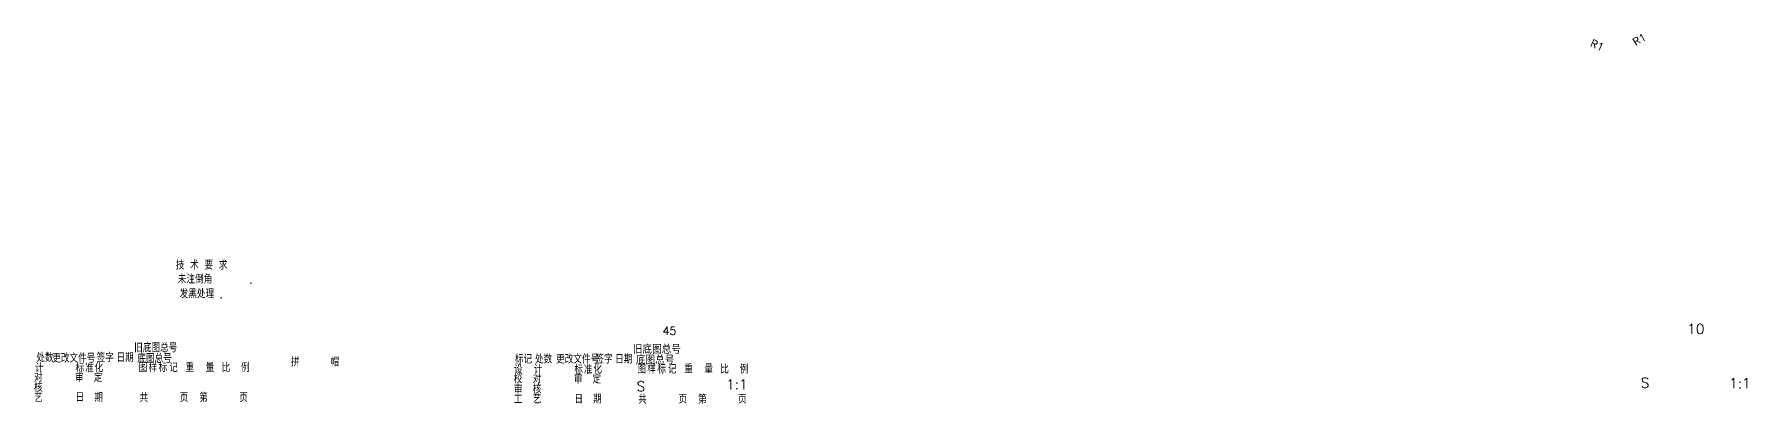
# Model space of a CAD drawing. Header units: millimetres. Extents: x 1188 to 14709, y -1491 to 2629.
# Drawn here: x 4775 to 5631, y 1015 to 1200 of the extents above; entities that cross this region are included whole.
import ezdxf

# ---------------------------------------------------------------- set-up
doc = ezdxf.new("R2010")
doc.units = ezdxf.units.MM
doc.layers.add('1', color=3, linetype='Continuous', lineweight=15)
doc.styles.add('HZ', font='txt', dxfattribs={"width": 0.8, "bigfont": 'hztxt'})
doc.styles.add('HZTXT', font='txt', dxfattribs={"bigfont": 'HZTXT'})
doc.styles.get("Standard").update_dxf_attribs({"font": 'txt', "bigfont": 'gbcbig.shx'})

msp = doc.modelspace()

# ---------------------------------------------------------------- texts
at = {"layer": '1', "style": 'HZ', "width": 0.8}
for s, p in [('技 术 要 求', (4845.68222, 1082.18004)), ('未注倒角      .', (4846.6385, 1075.16585)), ('发黑处理 .', (4847.57021, 1067.86397)), ('旧底图总号', (4824.88389, 1040.8258)), ('处数', (4775.95594, 1035.95855)), ('更改文件号', (4783.91185, 1035.65503)), ('签字', (4806.08854, 1035.95855)), ('日期', (4816.01025, 1035.95855)), ('底图总号', (4826.40943, 1035.48911)), ('拼     帽', (4903.19681, 1033.76369)), ('标记', (5015.16691, 1035.18347)), ('处数', (5025.21111, 1035.18347)), ('更改文件号', (5035.74893, 1035.18347)), ('签字', (5055.34371, 1035.18347)), ('日期', (5065.26542, 1035.18347)), ('对', (4774.83946, 1026.07679)), ('计', (4775.34797, 1030.81984)), ('审', (4795.36173, 1025.97741)), ('标', (4795.61598, 1030.73649)), ('准', (4800.36527, 1030.73649)), ('定', (4804.71927, 1025.97741)), ('化', (4805.09601, 1030.88346)), ('图', (4827.17926, 1030.96137)), ('样', (4832.07887, 1030.96137)), ('标', (4837.10097, 1030.96137)), ('记', (4842.36805, 1030.96137)), ('重', (4850.53278, 1031.03339)), ('量', (4860.58244, 1031.03339)), ('比', (4868.58096, 1030.96137)), ('例', (4878.25769, 1030.96137)), ('校', (5014.6146, 1025.30171)), ('设', (5014.73709, 1030.04476)), ('对', (5024.09463, 1025.30171)), ('计', (5024.60314, 1030.04476)), ('审', (5044.6169, 1025.20234)), ('标', (5044.87116, 1029.96141)), ('准', (5049.62045, 1029.96141)), ('定', (5053.97444, 1025.20234)), ('化', (5054.35119, 1030.10839)), ('图', (5076.43443, 1030.18629)), ('样', (5081.33404, 1030.18629)), ('标', (5086.35614, 1030.18629)), ('记', (5091.62322, 1030.18629)), ('重', (5099.78796, 1030.25831)), ('量', (5109.83761, 1030.25831)), ('比', (5117.83613, 1030.18629)), ('例', (5127.51286, 1030.18629)), ('核', (4774.83945, 1020.99626)), ('艺', (4774.83945, 1015.97528)), ('日', (4795.61598, 1016.06641)), ('期', (4804.97352, 1016.06641)), ('共', (4827.54673, 1015.82286)), ('页', (4847.63513, 1015.96984)), ('第', (4857.43435, 1015.96984)), ('页', (4877.40026, 1015.96984)), ('工', (5014.6146, 1015.05323)), ('审', (5014.6146, 1020.07421)), ('核', (5024.09463, 1020.22118)), ('艺', (5024.09463, 1015.2002)), ('日', (5044.87116, 1015.29133)), ('期', (5054.2287, 1015.29133)), ('共', (5076.8019, 1015.04778)), ('页', (5096.8903, 1015.19476)), ('第', (5106.68952, 1015.19476)), ('页', (5126.65543, 1015.19476))]:
    msp.add_text(s, height=4, dxfattribs=at).set_placement(p)
at = {"layer": '1', "style": 'HZTXT'}
for s, height, p in [('45', 4, (5089.00715, 1049.47853)), ('旧底图总号', 4, (5074.13907, 1040.05073)), ('底图总号', 4, (5075.66461, 1034.71403)), ('1:1', 5, (5120.72543, 1022.22572))]:
    msp.add_text(s, height=height, dxfattribs=at).set_placement(p)
at = {"layer": '1', "char_height": 3.75, "width": 0.000000001, "attachment_point": 5}
for insert, rotation in [((5577.18601, 1197.17495), 30.38611357), ((5556.07653, 1194.29354), 337)]:
    msp.add_mtext('\\A1;\\Ftxt.shx,hztxt.shx;R1', dxfattribs=dict(at, insert=insert, rotation=rotation))
at = {"layer": '1', "char_height": 5, "attachment_point": 1}
for s, insert, width in [('\\Ftxt.shx,hztxt.shx;10', (5601.11075, 1054.97256), 47.9706), ('\\Ftxt.shx,hztxt.shx;S', (5577.89156, 1028.04745), 5.3981), ('\\Ftxt.shx,hztxt.shx;1:1', (5622.05753, 1027.80227), 12.7591)]:
    msp.add_mtext(s, dxfattribs=dict(at, insert=insert, width=width))
at = {"layer": '1', "insert": (5076.02237, 1026.25541), "char_height": 5, "width": 5.9493, "attachment_point": 1, "style": 'HZTXT'}
msp.add_mtext('S', dxfattribs=at)

doc.saveas('drawing.dxf')
